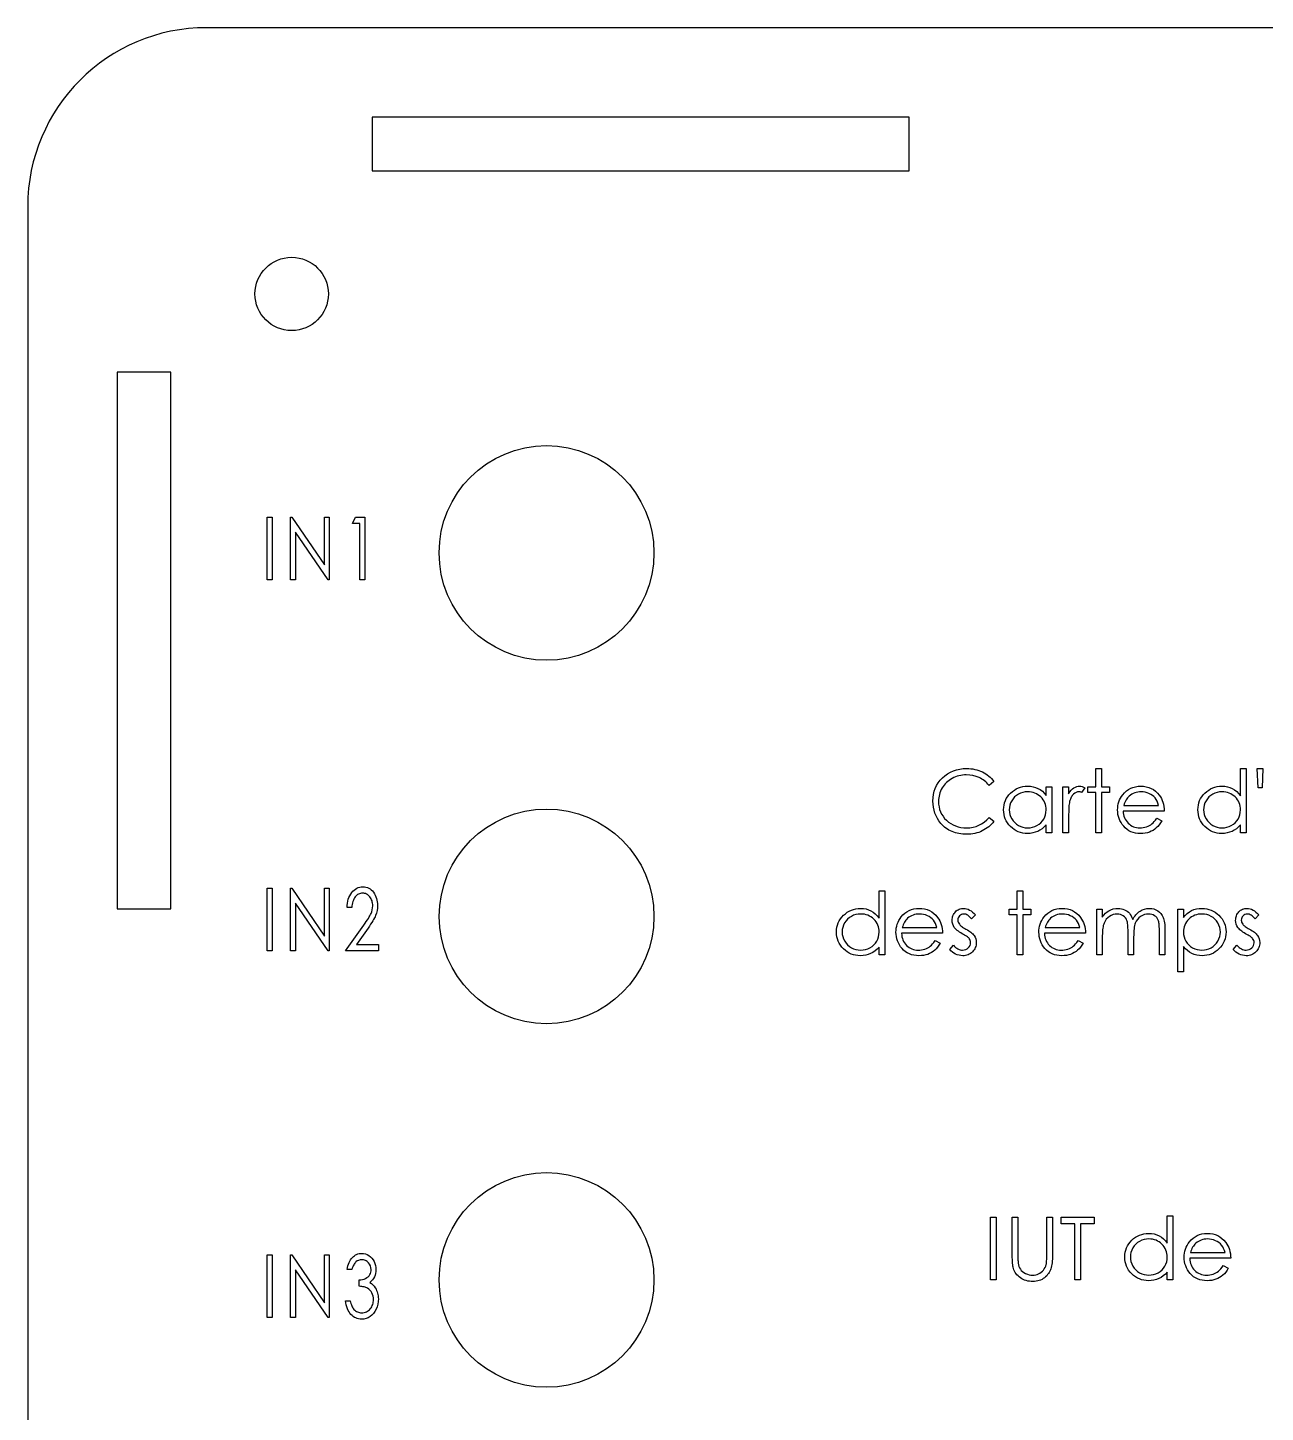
# Model space of a CAD drawing. Header units: millimetres. Extents: x 3 to 287, y -248 to -5.
# Drawn here: x 147 to 216.2, y -82.4 to -5 of the extents above; entities that cross this region are included whole.
import ezdxf

# ---------------------------------------------------------------- set-up
doc = ezdxf.new("R2010")
doc.units = ezdxf.units.MM
doc.layers.get('0').update_dxf_attribs({"lineweight": 25})

msp = doc.modelspace()

# ---------------------------------------------------------------- linework, layer by layer
at = {"color": 7, "linetype": 'Continuous', "lineweight": 25}
for p, q in [((277.004, -4.958), (157.004, -4.958)), ((196.255, -9.958), (166.255, -9.958)), ((166.255, -9.958), (166.255, -12.958)), ((196.255, -12.958), (196.255, -9.958)), ((166.255, -12.958), (196.255, -12.958)), ((147.004, -14.958), (147.004, -134.958)), ((155.004, -24.208), (152.004, -24.208)), ((152.004, -24.208), (152.004, -54.208)), ((155.004, -54.208), (155.004, -24.208)), ((152.004, -54.208), (155.004, -54.208))]:
    msp.add_line(p, q, dxfattribs=at)
at = {"color": 7, "linetype": 'Continuous', "flags": 128}
for points in [[(160.388, -32.314), (160.657, -32.314), (160.657, -32.314), (160.657, -35.814), (160.657, -35.814), (160.388, -35.814), (160.388, -35.814), (160.388, -32.314)], [(161.698, -35.814), (161.698, -32.314), (161.698, -32.314), (161.755, -32.314), (161.755, -32.314), (163.583, -34.983), (163.583, -34.983), (163.583, -32.314), (163.583, -32.314), (163.852, -32.314), (163.852, -32.314), (163.852, -35.814), (163.852, -35.814), (163.791, -35.814), (163.791, -35.814), (161.968, -33.152), (161.968, -33.152), (161.968, -35.814), (161.968, -35.814), (161.698, -35.814)], [(165.316, -32.314), (165.836, -32.314), (165.836, -32.314), (165.836, -35.814), (165.836, -35.814), (165.566, -35.814), (165.566, -35.814), (165.566, -32.673), (165.566, -32.673), (165.163, -32.673), (165.163, -32.673), (165.316, -32.314)], [(200.998, -47.1), (200.723, -47.311), (200.723, -47.311), (200.663, -47.241), (200.601, -47.176), (200.536, -47.115), (200.468, -47.058), (200.396, -47.006), (200.322, -46.959), (200.245, -46.915), (200.165, -46.876), (199.999, -46.811), (199.824, -46.765), (199.642, -46.736), (199.451, -46.727), (199.451, -46.727), (199.346, -46.73), (199.242, -46.74), (199.14, -46.755), (199.042, -46.777), (198.943, -46.805), (198.848, -46.839), (198.755, -46.88), (198.663, -46.926), (198.575, -46.978), (198.492, -47.034), (198.414, -47.094), (198.341, -47.159), (198.273, -47.227), (198.211, -47.3), (198.153, -47.378), (198.101, -47.459), (198.054, -47.544), (198.014, -47.632), (197.979, -47.722), (197.951, -47.815), (197.93, -47.91), (197.914, -48.008), (197.904, -48.109), (197.902, -48.212), (197.902, -48.212), (197.909, -48.367), (197.93, -48.515), (197.964, -48.656), (198.013, -48.791), (198.075, -48.92), (198.153, -49.042), (198.243, -49.157), (198.347, -49.266), (198.462, -49.365), (198.585, -49.451), (198.715, -49.523), (198.852, -49.583), (198.996, -49.629), (199.147, -49.662), (199.307, -49.683), (199.473, -49.689), (199.473, -49.689), (199.656, -49.68), (199.831, -49.652), (199.999, -49.607), (200.159, -49.543), (200.311, -49.461), (200.456, -49.361), (200.593, -49.242), (200.723, -49.106), (200.723, -49.106), (200.998, -49.314), (200.998, -49.314), (200.93, -49.399), (200.859, -49.479), (200.784, -49.554), (200.705, -49.624), (200.621, -49.69), (200.534, -49.751), (200.442, -49.806), (200.346, -49.856), (200.247, -49.901), (200.146, -49.94), (200.041, -49.973), (199.933, -50), (199.823, -50.021), (199.71, -50.036), (199.594, -50.045), (199.475, -50.048), (199.475, -50.048), (199.362, -50.046), (199.252, -50.038), (199.145, -50.026), (199.042, -50.009), (198.941, -49.988), (198.843, -49.962), (198.748, -49.931), (198.657, -49.895), (198.568, -49.854), (198.482, -49.809), (198.399, -49.758), (198.319, -49.704), (198.243, -49.644), (198.169, -49.58), (198.099, -49.51), (198.031, -49.436), (198.031, -49.436), (197.927, -49.303), (197.837, -49.164), (197.761, -49.018), (197.698, -48.865), (197.65, -48.706), (197.615, -48.54), (197.594, -48.367), (197.587, -48.188), (197.587, -48.188), (197.596, -47.999), (197.621, -47.818), (197.663, -47.645), (197.722, -47.48), (197.797, -47.322), (197.89, -47.171), (197.998, -47.029), (198.124, -46.894), (198.263, -46.77), (198.41, -46.664), (198.565, -46.574), (198.73, -46.499), (198.902, -46.442), (199.083, -46.401), (199.273, -46.377), (199.471, -46.368), (199.471, -46.368), (199.591, -46.371), (199.709, -46.38), (199.823, -46.396), (199.935, -46.417), (200.043, -46.443), (200.149, -46.477), (200.252, -46.516), (200.352, -46.561), (200.448, -46.612), (200.54, -46.667), (200.627, -46.727), (200.71, -46.792), (200.789, -46.862), (200.863, -46.936), (200.932, -47.016), (200.998, -47.1)], [(206.696, -46.368), (207.01, -46.368), (207.01, -46.368), (207.01, -47.4), (207.01, -47.4), (207.459, -47.4), (207.459, -47.4), (207.459, -47.715), (207.459, -47.715), (207.01, -47.715), (207.01, -47.715), (207.01, -49.958), (207.01, -49.958), (206.696, -49.958), (206.696, -49.958), (206.696, -47.715), (206.696, -47.715), (206.248, -47.715), (206.248, -47.715), (206.248, -47.4), (206.248, -47.4), (206.696, -47.4), (206.696, -47.4), (206.696, -46.368)], [(215.087, -46.368), (215.087, -49.958), (215.087, -49.958), (214.773, -49.958), (214.773, -49.958), (214.773, -49.516), (214.773, -49.516), (214.665, -49.634), (214.55, -49.734), (214.428, -49.819), (214.301, -49.886), (214.167, -49.937), (214.027, -49.974), (213.881, -49.996), (213.729, -50.003), (213.729, -50.003), (213.593, -49.997), (213.463, -49.978), (213.337, -49.948), (213.217, -49.906), (213.102, -49.852), (212.991, -49.785), (212.886, -49.706), (212.786, -49.615), (212.694, -49.516), (212.615, -49.411), (212.548, -49.301), (212.493, -49.185), (212.45, -49.065), (212.42, -48.939), (212.401, -48.808), (212.395, -48.672), (212.395, -48.672), (212.401, -48.539), (212.42, -48.41), (212.45, -48.287), (212.494, -48.167), (212.549, -48.054), (212.617, -47.945), (212.697, -47.841), (212.789, -47.742), (212.89, -47.651), (212.997, -47.573), (213.107, -47.506), (213.224, -47.452), (213.345, -47.41), (213.471, -47.379), (213.602, -47.362), (213.738, -47.356), (213.738, -47.356), (213.895, -47.364), (214.043, -47.389), (214.184, -47.432), (214.318, -47.491), (214.443, -47.567), (214.562, -47.659), (214.671, -47.769), (214.773, -47.895), (214.773, -47.895), (214.773, -46.368), (214.773, -46.368), (215.087, -46.368)], [(215.981, -47.445), (215.763, -47.445), (215.763, -47.445), (215.716, -46.368), (215.716, -46.368), (216.03, -46.368), (216.03, -46.368), (215.981, -47.445)], [(204.228, -47.4), (204.228, -49.958), (204.228, -49.958), (203.914, -49.958), (203.914, -49.958), (203.914, -49.516), (203.914, -49.516), (203.806, -49.634), (203.691, -49.734), (203.569, -49.819), (203.442, -49.886), (203.308, -49.937), (203.168, -49.974), (203.022, -49.996), (202.87, -50.003), (202.87, -50.003), (202.734, -49.997), (202.604, -49.978), (202.478, -49.948), (202.358, -49.906), (202.243, -49.852), (202.132, -49.785), (202.027, -49.706), (201.927, -49.615), (201.835, -49.516), (201.756, -49.411), (201.689, -49.301), (201.634, -49.185), (201.591, -49.065), (201.561, -48.939), (201.542, -48.808), (201.536, -48.672), (201.536, -48.672), (201.542, -48.539), (201.561, -48.41), (201.592, -48.287), (201.635, -48.167), (201.69, -48.054), (201.758, -47.945), (201.838, -47.841), (201.93, -47.742), (202.031, -47.651), (202.138, -47.573), (202.248, -47.506), (202.365, -47.452), (202.486, -47.41), (202.612, -47.379), (202.743, -47.362), (202.879, -47.356), (202.879, -47.356), (203.036, -47.363), (203.184, -47.386), (203.325, -47.426), (203.459, -47.48), (203.584, -47.55), (203.703, -47.64), (203.812, -47.747), (203.914, -47.874), (203.914, -47.874), (203.914, -47.4), (203.914, -47.4), (204.228, -47.4)], [(202.884, -47.67), (202.746, -47.678), (202.614, -47.703), (202.488, -47.744), (202.367, -47.801), (202.255, -47.874), (202.155, -47.96), (202.066, -48.059), (201.99, -48.172), (201.929, -48.292), (201.885, -48.417), (201.859, -48.545), (201.85, -48.676), (201.85, -48.676), (201.859, -48.806), (201.885, -48.934), (201.929, -49.059), (201.991, -49.181), (202.068, -49.294), (202.157, -49.394), (202.258, -49.481), (202.37, -49.555), (202.492, -49.614), (202.617, -49.655), (202.747, -49.68), (202.881, -49.689), (202.881, -49.689), (203.017, -49.68), (203.149, -49.656), (203.278, -49.615), (203.403, -49.556), (203.518, -49.484), (203.621, -49.4), (203.708, -49.304), (203.781, -49.197), (203.839, -49.08), (203.881, -48.955), (203.906, -48.824), (203.914, -48.685), (203.914, -48.685), (203.909, -48.579), (203.895, -48.477), (203.872, -48.38), (203.84, -48.287), (203.798, -48.199), (203.747, -48.115), (203.686, -48.036), (203.616, -47.961), (203.54, -47.893), (203.459, -47.833), (203.374, -47.783), (203.285, -47.743), (203.191, -47.71), (203.093, -47.688), (202.99, -47.674), (202.884, -47.67)], [(204.857, -47.4), (205.171, -47.4), (205.171, -47.4), (205.171, -47.777), (205.171, -47.777), (205.242, -47.673), (205.316, -47.585), (205.391, -47.513), (205.468, -47.455), (205.547, -47.412), (205.629, -47.38), (205.711, -47.362), (205.795, -47.356), (205.795, -47.356), (205.86, -47.361), (205.927, -47.377), (205.997, -47.405), (206.068, -47.443), (206.068, -47.443), (205.896, -47.715), (205.896, -47.715), (205.85, -47.696), (205.808, -47.681), (205.77, -47.672), (205.735, -47.67), (205.735, -47.67), (205.66, -47.678), (205.586, -47.703), (205.514, -47.745), (205.442, -47.804), (205.408, -47.84), (205.375, -47.881), (205.346, -47.926), (205.318, -47.975), (205.292, -48.03), (205.268, -48.089), (205.246, -48.153), (205.227, -48.221), (205.227, -48.221), (205.214, -48.282), (205.202, -48.357), (205.192, -48.446), (205.185, -48.549), (205.178, -48.665), (205.174, -48.796), (205.171, -48.94), (205.171, -49.099), (205.171, -49.099), (205.171, -49.958), (205.171, -49.958), (204.857, -49.958), (204.857, -49.958), (204.857, -47.4)], [(210.097, -49.15), (210.376, -49.297), (210.376, -49.297), (210.307, -49.414), (210.234, -49.519), (210.155, -49.613), (210.071, -49.695), (209.982, -49.765), (209.888, -49.827), (209.788, -49.88), (209.682, -49.924), (209.571, -49.959), (209.453, -49.983), (209.327, -49.998), (209.194, -50.003), (209.194, -50.003), (209.047, -49.997), (208.908, -49.978), (208.778, -49.946), (208.655, -49.902), (208.542, -49.845), (208.436, -49.776), (208.338, -49.694), (208.249, -49.599), (208.169, -49.497), (208.099, -49.391), (208.041, -49.282), (207.993, -49.169), (207.956, -49.053), (207.929, -48.934), (207.914, -48.812), (207.908, -48.686), (207.908, -48.686), (207.913, -48.569), (207.926, -48.454), (207.949, -48.342), (207.982, -48.233), (208.023, -48.128), (208.073, -48.027), (208.134, -47.928), (208.202, -47.832), (208.202, -47.832), (208.3, -47.721), (208.405, -47.623), (208.518, -47.542), (208.639, -47.475), (208.768, -47.423), (208.905, -47.385), (209.049, -47.363), (209.202, -47.356), (209.202, -47.356), (209.359, -47.363), (209.509, -47.387), (209.65, -47.426), (209.782, -47.481), (209.907, -47.552), (210.023, -47.639), (210.132, -47.741), (210.232, -47.859), (210.232, -47.859), (210.297, -47.951), (210.352, -48.048), (210.4, -48.151), (210.438, -48.259), (210.469, -48.372), (210.492, -48.491), (210.505, -48.616), (210.51, -48.747), (210.51, -48.747), (208.222, -48.747), (208.222, -48.747), (208.228, -48.848), (208.242, -48.944), (208.265, -49.036), (208.296, -49.123), (208.334, -49.205), (208.38, -49.283), (208.434, -49.356), (208.497, -49.425), (208.566, -49.486), (208.638, -49.54), (208.714, -49.586), (208.795, -49.623), (208.879, -49.652), (208.967, -49.672), (209.059, -49.685), (209.155, -49.689), (209.155, -49.689), (209.249, -49.685), (209.341, -49.674), (209.432, -49.655), (209.522, -49.629), (209.608, -49.597), (209.687, -49.559), (209.76, -49.517), (209.825, -49.47), (209.889, -49.413), (209.956, -49.34), (210.025, -49.254), (210.097, -49.15)], [(210.196, -48.432), (210.159, -48.308), (210.114, -48.198), (210.061, -48.1), (210.001, -48.016), (209.932, -47.942), (209.852, -47.875), (209.762, -47.816), (209.662, -47.765), (209.556, -47.723), (209.445, -47.694), (209.333, -47.675), (209.218, -47.67), (209.218, -47.67), (209.124, -47.673), (209.033, -47.684), (208.946, -47.703), (208.862, -47.729), (208.781, -47.764), (208.704, -47.804), (208.63, -47.853), (208.559, -47.909), (208.559, -47.909), (208.51, -47.956), (208.465, -48.008), (208.422, -48.064), (208.383, -48.127), (208.346, -48.196), (208.312, -48.269), (208.282, -48.348), (208.255, -48.432), (208.255, -48.432), (210.196, -48.432)], [(213.743, -47.67), (213.605, -47.678), (213.473, -47.703), (213.347, -47.744), (213.226, -47.801), (213.114, -47.874), (213.014, -47.96), (212.925, -48.059), (212.849, -48.172), (212.788, -48.292), (212.744, -48.417), (212.718, -48.545), (212.709, -48.676), (212.709, -48.676), (212.718, -48.806), (212.744, -48.934), (212.788, -49.059), (212.85, -49.181), (212.927, -49.294), (213.016, -49.394), (213.117, -49.481), (213.229, -49.555), (213.351, -49.614), (213.476, -49.655), (213.606, -49.68), (213.74, -49.689), (213.74, -49.689), (213.876, -49.68), (214.008, -49.656), (214.137, -49.615), (214.261, -49.556), (214.377, -49.484), (214.48, -49.4), (214.566, -49.304), (214.64, -49.197), (214.698, -49.08), (214.74, -48.955), (214.765, -48.824), (214.773, -48.685), (214.773, -48.685), (214.768, -48.579), (214.754, -48.477), (214.731, -48.38), (214.699, -48.287), (214.657, -48.199), (214.606, -48.115), (214.545, -48.036), (214.475, -47.961), (214.399, -47.893), (214.318, -47.833), (214.233, -47.783), (214.144, -47.743), (214.05, -47.71), (213.952, -47.688), (213.849, -47.674), (213.743, -47.67)], [(160.388, -53.067), (160.657, -53.067), (160.657, -53.067), (160.657, -56.567), (160.657, -56.567), (160.388, -56.567), (160.388, -56.567), (160.388, -53.067)], [(161.698, -56.567), (161.698, -53.067), (161.698, -53.067), (161.755, -53.067), (161.755, -53.067), (163.583, -55.737), (163.583, -55.737), (163.583, -53.067), (163.583, -53.067), (163.852, -53.067), (163.852, -53.067), (163.852, -56.567), (163.852, -56.567), (163.791, -56.567), (163.791, -56.567), (161.968, -53.905), (161.968, -53.905), (161.968, -56.567), (161.968, -56.567), (161.698, -56.567)], [(165.118, -54.144), (164.848, -54.144), (164.848, -54.144), (164.855, -54.019), (164.869, -53.9), (164.89, -53.787), (164.919, -53.679), (164.956, -53.578), (165, -53.481), (165.052, -53.391), (165.111, -53.306), (165.176, -53.229), (165.245, -53.162), (165.317, -53.106), (165.392, -53.06), (165.472, -53.024), (165.556, -52.998), (165.643, -52.983), (165.733, -52.978), (165.733, -52.978), (165.823, -52.983), (165.908, -52.997), (165.988, -53.022), (166.065, -53.055), (166.137, -53.1), (166.204, -53.153), (166.267, -53.217), (166.326, -53.29), (166.38, -53.37), (166.426, -53.452), (166.464, -53.539), (166.497, -53.63), (166.521, -53.724), (166.54, -53.82), (166.55, -53.921), (166.554, -54.026), (166.554, -54.026), (166.547, -54.172), (166.527, -54.315), (166.493, -54.452), (166.446, -54.585), (166.415, -54.653), (166.379, -54.726), (166.336, -54.806), (166.287, -54.892), (166.231, -54.983), (166.169, -55.08), (166.101, -55.183), (166.026, -55.291), (166.026, -55.291), (165.377, -56.208), (165.377, -56.208), (166.598, -56.208), (166.598, -56.208), (166.598, -56.567), (166.598, -56.567), (164.759, -56.567), (164.759, -56.567), (165.784, -55.119), (165.784, -55.119), (165.859, -55.015), (165.927, -54.918), (165.988, -54.829), (166.042, -54.746), (166.089, -54.669), (166.13, -54.601), (166.164, -54.538), (166.19, -54.483), (166.232, -54.378), (166.261, -54.27), (166.279, -54.16), (166.284, -54.046), (166.284, -54.046), (166.282, -53.975), (166.274, -53.906), (166.261, -53.84), (166.244, -53.776), (166.221, -53.714), (166.192, -53.656), (166.16, -53.6), (166.121, -53.546), (166.079, -53.497), (166.035, -53.454), (165.988, -53.419), (165.939, -53.389), (165.888, -53.366), (165.834, -53.35), (165.779, -53.34), (165.721, -53.337), (165.721, -53.337), (165.66, -53.34), (165.601, -53.35), (165.545, -53.367), (165.492, -53.39), (165.442, -53.419), (165.394, -53.456), (165.348, -53.499), (165.306, -53.549), (165.266, -53.604), (165.232, -53.665), (165.202, -53.732), (165.177, -53.804), (165.155, -53.881), (165.138, -53.963), (165.125, -54.051), (165.118, -54.144)], [(194.895, -53.202), (194.895, -56.791), (194.895, -56.791), (194.581, -56.791), (194.581, -56.791), (194.581, -56.349), (194.581, -56.349), (194.472, -56.467), (194.358, -56.568), (194.236, -56.652), (194.108, -56.719), (193.975, -56.77), (193.835, -56.807), (193.688, -56.829), (193.536, -56.836), (193.536, -56.836), (193.401, -56.83), (193.271, -56.812), (193.145, -56.782), (193.025, -56.74), (192.91, -56.685), (192.799, -56.618), (192.694, -56.54), (192.593, -56.449), (192.501, -56.349), (192.422, -56.245), (192.356, -56.135), (192.3, -56.019), (192.257, -55.898), (192.227, -55.773), (192.209, -55.642), (192.203, -55.506), (192.203, -55.506), (192.209, -55.372), (192.227, -55.243), (192.258, -55.12), (192.302, -55.001), (192.357, -54.887), (192.424, -54.779), (192.504, -54.674), (192.597, -54.575), (192.698, -54.485), (192.804, -54.406), (192.915, -54.34), (193.032, -54.286), (193.153, -54.243), (193.279, -54.213), (193.41, -54.195), (193.546, -54.189), (193.546, -54.189), (193.703, -54.197), (193.851, -54.223), (193.992, -54.265), (194.125, -54.324), (194.251, -54.4), (194.369, -54.492), (194.479, -54.603), (194.581, -54.729), (194.581, -54.729), (194.581, -53.202), (194.581, -53.202), (194.895, -53.202)], [(202.299, -53.202), (202.613, -53.202), (202.613, -53.202), (202.613, -54.234), (202.613, -54.234), (203.062, -54.234), (203.062, -54.234), (203.062, -54.548), (203.062, -54.548), (202.613, -54.548), (202.613, -54.548), (202.613, -56.791), (202.613, -56.791), (202.299, -56.791), (202.299, -56.791), (202.299, -54.548), (202.299, -54.548), (201.85, -54.548), (201.85, -54.548), (201.85, -54.234), (201.85, -54.234), (202.299, -54.234), (202.299, -54.234), (202.299, -53.202)], [(193.55, -54.503), (193.413, -54.511), (193.281, -54.536), (193.155, -54.577), (193.034, -54.635), (192.921, -54.707), (192.821, -54.793), (192.733, -54.892), (192.656, -55.005), (192.595, -55.126), (192.552, -55.25), (192.525, -55.378), (192.517, -55.509), (192.517, -55.509), (192.526, -55.64), (192.552, -55.767), (192.596, -55.892), (192.658, -56.014), (192.735, -56.128), (192.823, -56.228), (192.924, -56.315), (193.037, -56.388), (193.158, -56.447), (193.284, -56.489), (193.414, -56.514), (193.548, -56.522), (193.548, -56.522), (193.684, -56.514), (193.816, -56.489), (193.944, -56.448), (194.069, -56.39), (194.185, -56.318), (194.287, -56.233), (194.374, -56.137), (194.448, -56.03), (194.506, -55.913), (194.548, -55.788), (194.573, -55.657), (194.581, -55.518), (194.581, -55.518), (194.576, -55.412), (194.562, -55.311), (194.539, -55.213), (194.507, -55.121), (194.465, -55.032), (194.413, -54.948), (194.353, -54.869), (194.283, -54.794), (194.207, -54.726), (194.126, -54.666), (194.04, -54.617), (193.951, -54.576), (193.857, -54.544), (193.759, -54.521), (193.657, -54.507), (193.55, -54.503)], [(197.712, -55.984), (197.991, -56.13), (197.991, -56.13), (197.923, -56.247), (197.849, -56.353), (197.77, -56.447), (197.686, -56.528), (197.597, -56.599), (197.503, -56.66), (197.403, -56.714), (197.298, -56.758), (197.186, -56.792), (197.068, -56.817), (196.942, -56.831), (196.81, -56.836), (196.81, -56.836), (196.663, -56.83), (196.524, -56.811), (196.393, -56.78), (196.271, -56.735), (196.157, -56.679), (196.051, -56.609), (195.953, -56.527), (195.864, -56.432), (195.784, -56.33), (195.715, -56.224), (195.657, -56.115), (195.609, -56.002), (195.571, -55.886), (195.544, -55.768), (195.529, -55.645), (195.523, -55.52), (195.523, -55.52), (195.528, -55.402), (195.542, -55.287), (195.565, -55.175), (195.597, -55.067), (195.638, -54.962), (195.689, -54.86), (195.749, -54.761), (195.818, -54.666), (195.818, -54.666), (195.915, -54.554), (196.02, -54.457), (196.133, -54.375), (196.255, -54.308), (196.384, -54.256), (196.52, -54.218), (196.665, -54.197), (196.818, -54.189), (196.818, -54.189), (196.975, -54.197), (197.124, -54.22), (197.265, -54.26), (197.397, -54.314), (197.522, -54.385), (197.639, -54.472), (197.747, -54.575), (197.848, -54.692), (197.848, -54.692), (197.912, -54.784), (197.967, -54.881), (198.015, -54.984), (198.054, -55.092), (198.085, -55.206), (198.107, -55.325), (198.12, -55.45), (198.126, -55.58), (198.126, -55.58), (195.837, -55.58), (195.837, -55.58), (195.844, -55.681), (195.858, -55.778), (195.88, -55.869), (195.911, -55.956), (195.949, -56.038), (195.995, -56.116), (196.05, -56.189), (196.112, -56.258), (196.181, -56.32), (196.253, -56.374), (196.33, -56.419), (196.41, -56.456), (196.494, -56.485), (196.583, -56.505), (196.675, -56.518), (196.771, -56.522), (196.771, -56.522), (196.865, -56.519), (196.956, -56.508), (197.048, -56.489), (197.137, -56.463), (197.224, -56.43), (197.303, -56.393), (197.375, -56.35), (197.441, -56.303), (197.505, -56.247), (197.571, -56.174), (197.641, -56.087), (197.712, -55.984)], [(197.812, -55.266), (197.775, -55.142), (197.729, -55.031), (197.676, -54.933), (197.616, -54.849), (197.547, -54.775), (197.468, -54.708), (197.378, -54.65), (197.278, -54.598), (197.171, -54.556), (197.061, -54.527), (196.949, -54.509), (196.834, -54.503), (196.834, -54.503), (196.74, -54.507), (196.649, -54.518), (196.561, -54.537), (196.478, -54.563), (196.396, -54.597), (196.319, -54.638), (196.245, -54.687), (196.175, -54.743), (196.175, -54.743), (196.126, -54.789), (196.08, -54.841), (196.037, -54.898), (195.998, -54.96), (195.962, -55.029), (195.928, -55.102), (195.898, -55.181), (195.87, -55.266), (195.87, -55.266), (197.812, -55.266)], [(199.966, -54.553), (199.752, -54.772), (199.752, -54.772), (199.696, -54.709), (199.64, -54.654), (199.584, -54.608), (199.53, -54.57), (199.474, -54.541), (199.419, -54.52), (199.365, -54.507), (199.311, -54.503), (199.311, -54.503), (199.245, -54.509), (199.184, -54.529), (199.127, -54.561), (199.076, -54.607), (199.033, -54.661), (199.003, -54.718), (198.985, -54.781), (198.978, -54.847), (198.978, -54.847), (198.984, -54.908), (199, -54.966), (199.028, -55.023), (199.065, -55.079), (199.065, -55.079), (199.09, -55.108), (199.121, -55.138), (199.157, -55.169), (199.2, -55.201), (199.249, -55.235), (199.304, -55.269), (199.364, -55.306), (199.431, -55.343), (199.431, -55.343), (199.512, -55.389), (199.586, -55.435), (199.654, -55.48), (199.715, -55.525), (199.769, -55.57), (199.817, -55.614), (199.858, -55.658), (199.891, -55.702), (199.891, -55.702), (199.943, -55.792), (199.981, -55.888), (200.003, -55.99), (200.01, -56.097), (200.01, -56.097), (200.007, -56.173), (199.997, -56.246), (199.98, -56.316), (199.957, -56.383), (199.926, -56.447), (199.89, -56.508), (199.846, -56.566), (199.796, -56.622), (199.741, -56.672), (199.682, -56.716), (199.621, -56.752), (199.555, -56.782), (199.487, -56.806), (199.415, -56.823), (199.34, -56.833), (199.261, -56.836), (199.261, -56.836), (199.155, -56.831), (199.052, -56.813), (198.951, -56.784), (198.852, -56.744), (198.759, -56.694), (198.674, -56.634), (198.598, -56.566), (198.53, -56.49), (198.53, -56.49), (198.738, -56.253), (198.738, -56.253), (198.798, -56.316), (198.859, -56.371), (198.922, -56.417), (198.984, -56.455), (199.048, -56.484), (199.113, -56.505), (199.178, -56.518), (199.245, -56.522), (199.245, -56.522), (199.335, -56.515), (199.419, -56.491), (199.495, -56.454), (199.565, -56.4), (199.622, -56.336), (199.663, -56.266), (199.688, -56.191), (199.696, -56.111), (199.696, -56.111), (199.691, -56.044), (199.675, -55.981), (199.648, -55.922), (199.61, -55.867), (199.61, -55.867), (199.586, -55.84), (199.554, -55.811), (199.516, -55.78), (199.471, -55.748), (199.419, -55.715), (199.36, -55.679), (199.295, -55.642), (199.222, -55.603), (199.222, -55.603), (199.145, -55.559), (199.073, -55.515), (199.009, -55.471), (198.95, -55.427), (198.898, -55.384), (198.853, -55.34), (198.814, -55.297), (198.781, -55.254), (198.781, -55.254), (198.73, -55.165), (198.694, -55.069), (198.671, -54.968), (198.664, -54.86), (198.664, -54.86), (198.667, -54.789), (198.676, -54.722), (198.69, -54.657), (198.71, -54.596), (198.736, -54.537), (198.767, -54.482), (198.805, -54.429), (198.847, -54.38), (198.895, -54.335), (198.945, -54.297), (198.999, -54.264), (199.055, -54.237), (199.114, -54.216), (199.177, -54.201), (199.242, -54.192), (199.311, -54.189), (199.311, -54.189), (199.392, -54.195), (199.473, -54.211), (199.555, -54.24), (199.637, -54.28), (199.719, -54.331), (199.801, -54.394), (199.884, -54.467), (199.966, -54.553)], [(205.699, -55.984), (205.978, -56.13), (205.978, -56.13), (205.91, -56.247), (205.836, -56.353), (205.758, -56.447), (205.673, -56.528), (205.584, -56.599), (205.49, -56.66), (205.39, -56.714), (205.285, -56.758), (205.174, -56.792), (205.055, -56.817), (204.93, -56.831), (204.797, -56.836), (204.797, -56.836), (204.65, -56.83), (204.511, -56.811), (204.381, -56.78), (204.258, -56.735), (204.144, -56.679), (204.038, -56.609), (203.94, -56.527), (203.851, -56.432), (203.771, -56.33), (203.702, -56.224), (203.644, -56.115), (203.596, -56.002), (203.558, -55.886), (203.532, -55.768), (203.516, -55.645), (203.51, -55.52), (203.51, -55.52), (203.515, -55.402), (203.529, -55.287), (203.552, -55.175), (203.584, -55.067), (203.625, -54.962), (203.676, -54.86), (203.736, -54.761), (203.805, -54.666), (203.805, -54.666), (203.902, -54.554), (204.008, -54.457), (204.12, -54.375), (204.242, -54.308), (204.371, -54.256), (204.507, -54.218), (204.652, -54.197), (204.805, -54.189), (204.805, -54.189), (204.962, -54.197), (205.111, -54.22), (205.252, -54.26), (205.385, -54.314), (205.509, -54.385), (205.626, -54.472), (205.734, -54.575), (205.835, -54.692), (205.835, -54.692), (205.899, -54.784), (205.955, -54.881), (206.002, -54.984), (206.041, -55.092), (206.072, -55.206), (206.094, -55.325), (206.107, -55.45), (206.113, -55.58), (206.113, -55.58), (203.825, -55.58), (203.825, -55.58), (203.831, -55.681), (203.845, -55.778), (203.867, -55.869), (203.898, -55.956), (203.936, -56.038), (203.982, -56.116), (204.037, -56.189), (204.099, -56.258), (204.168, -56.32), (204.24, -56.374), (204.317, -56.419), (204.397, -56.456), (204.482, -56.485), (204.57, -56.505), (204.662, -56.518), (204.758, -56.522), (204.758, -56.522), (204.852, -56.519), (204.944, -56.508), (205.035, -56.489), (205.124, -56.463), (205.211, -56.43), (205.29, -56.393), (205.362, -56.35), (205.428, -56.303), (205.492, -56.247), (205.558, -56.174), (205.628, -56.087), (205.699, -55.984)], [(205.799, -55.266), (205.762, -55.142), (205.716, -55.031), (205.664, -54.933), (205.603, -54.849), (205.535, -54.775), (205.455, -54.708), (205.365, -54.65), (205.265, -54.598), (205.158, -54.556), (205.048, -54.527), (204.936, -54.509), (204.821, -54.503), (204.821, -54.503), (204.727, -54.507), (204.636, -54.518), (204.548, -54.537), (204.465, -54.563), (204.383, -54.597), (204.306, -54.638), (204.233, -54.687), (204.162, -54.743), (204.162, -54.743), (204.113, -54.789), (204.067, -54.841), (204.024, -54.898), (203.985, -54.96), (203.949, -55.029), (203.915, -55.102), (203.885, -55.181), (203.858, -55.266), (203.858, -55.266), (205.799, -55.266)], [(206.741, -54.234), (207.055, -54.234), (207.055, -54.234), (207.055, -54.678), (207.055, -54.678), (207.142, -54.563), (207.231, -54.465), (207.32, -54.384), (207.41, -54.319), (207.41, -54.319), (207.537, -54.262), (207.667, -54.221), (207.801, -54.197), (207.937, -54.189), (207.937, -54.189), (208.03, -54.194), (208.12, -54.207), (208.207, -54.23), (208.292, -54.263), (208.373, -54.302), (208.445, -54.348), (208.51, -54.4), (208.567, -54.458), (208.618, -54.525), (208.667, -54.606), (208.711, -54.699), (208.751, -54.807), (208.751, -54.807), (208.793, -54.733), (208.838, -54.664), (208.886, -54.6), (208.936, -54.54), (208.988, -54.485), (209.043, -54.434), (209.101, -54.388), (209.161, -54.347), (209.286, -54.278), (209.416, -54.228), (209.55, -54.199), (209.689, -54.189), (209.689, -54.189), (209.818, -54.197), (209.938, -54.222), (210.051, -54.264), (210.156, -54.322), (210.251, -54.395), (210.333, -54.481), (210.402, -54.58), (210.457, -54.693), (210.48, -54.756), (210.5, -54.827), (210.517, -54.905), (210.531, -54.99), (210.541, -55.083), (210.549, -55.183), (210.554, -55.291), (210.555, -55.406), (210.555, -55.406), (210.555, -56.791), (210.555, -56.791), (210.241, -56.791), (210.241, -56.791), (210.241, -55.405), (210.241, -55.405), (210.241, -55.306), (210.238, -55.216), (210.233, -55.134), (210.227, -55.06), (210.218, -54.994), (210.208, -54.936), (210.196, -54.885), (210.182, -54.843), (210.147, -54.77), (210.101, -54.704), (210.045, -54.647), (209.978, -54.596), (209.903, -54.556), (209.821, -54.526), (209.732, -54.509), (209.635, -54.503), (209.635, -54.503), (209.516, -54.511), (209.403, -54.538), (209.295, -54.582), (209.192, -54.643), (209.098, -54.719), (209.018, -54.807), (208.951, -54.906), (208.898, -55.017), (208.876, -55.08), (208.857, -55.153), (208.842, -55.236), (208.829, -55.328), (208.819, -55.431), (208.811, -55.543), (208.807, -55.665), (208.805, -55.797), (208.805, -55.797), (208.805, -56.791), (208.805, -56.791), (208.491, -56.791), (208.491, -56.791), (208.491, -55.491), (208.491, -55.491), (208.491, -55.381), (208.488, -55.279), (208.483, -55.187), (208.477, -55.105), (208.468, -55.031), (208.458, -54.967), (208.446, -54.912), (208.432, -54.866), (208.398, -54.788), (208.352, -54.718), (208.296, -54.656), (208.228, -54.603), (208.153, -54.559), (208.069, -54.528), (207.979, -54.509), (207.883, -54.503), (207.883, -54.503), (207.769, -54.511), (207.659, -54.537), (207.552, -54.58), (207.45, -54.64), (207.356, -54.714), (207.275, -54.8), (207.207, -54.898), (207.152, -55.008), (207.13, -55.07), (207.11, -55.138), (207.093, -55.215), (207.08, -55.3), (207.069, -55.392), (207.062, -55.492), (207.057, -55.6), (207.055, -55.715), (207.055, -55.715), (207.055, -56.791), (207.055, -56.791), (206.741, -56.791), (206.741, -56.791), (206.741, -54.234)], [(211.273, -54.234), (211.587, -54.234), (211.587, -54.234), (211.587, -54.707), (211.587, -54.707), (211.69, -54.581), (211.801, -54.474), (211.918, -54.384), (212.044, -54.313), (212.177, -54.259), (212.317, -54.22), (212.465, -54.197), (212.621, -54.189), (212.621, -54.189), (212.757, -54.195), (212.889, -54.213), (213.015, -54.243), (213.136, -54.286), (213.253, -54.34), (213.363, -54.406), (213.47, -54.485), (213.571, -54.575), (213.663, -54.674), (213.743, -54.779), (213.811, -54.887), (213.867, -55.001), (213.91, -55.12), (213.941, -55.243), (213.959, -55.372), (213.966, -55.506), (213.966, -55.506), (213.959, -55.642), (213.941, -55.773), (213.911, -55.898), (213.868, -56.019), (213.813, -56.135), (213.745, -56.245), (213.666, -56.349), (213.574, -56.449), (213.474, -56.54), (213.369, -56.618), (213.258, -56.685), (213.143, -56.74), (213.023, -56.782), (212.897, -56.812), (212.766, -56.83), (212.631, -56.836), (212.631, -56.836), (212.479, -56.829), (212.332, -56.804), (212.192, -56.765), (212.059, -56.709), (211.932, -56.637), (211.81, -56.55), (211.696, -56.447), (211.587, -56.328), (211.587, -56.328), (211.587, -57.734), (211.587, -57.734), (211.273, -57.734), (211.273, -57.734), (211.273, -54.234)], [(212.618, -54.503), (212.511, -54.507), (212.409, -54.521), (212.311, -54.544), (212.217, -54.576), (212.127, -54.617), (212.042, -54.666), (211.961, -54.726), (211.885, -54.794), (211.815, -54.869), (211.755, -54.948), (211.704, -55.032), (211.662, -55.121), (211.629, -55.213), (211.606, -55.311), (211.592, -55.412), (211.587, -55.518), (211.587, -55.518), (211.596, -55.657), (211.62, -55.788), (211.662, -55.913), (211.72, -56.03), (211.794, -56.137), (211.882, -56.233), (211.984, -56.318), (212.101, -56.39), (212.226, -56.448), (212.355, -56.489), (212.487, -56.514), (212.623, -56.522), (212.623, -56.522), (212.756, -56.514), (212.885, -56.489), (213.011, -56.447), (213.131, -56.388), (213.244, -56.315), (213.345, -56.228), (213.433, -56.128), (213.51, -56.014), (213.572, -55.892), (213.616, -55.767), (213.642, -55.64), (213.652, -55.509), (213.652, -55.509), (213.643, -55.378), (213.616, -55.25), (213.573, -55.126), (213.511, -55.005), (213.436, -54.892), (213.347, -54.793), (213.247, -54.707), (213.135, -54.635), (213.014, -54.577), (212.887, -54.536), (212.755, -54.511), (212.618, -54.503)], [(215.805, -54.553), (215.592, -54.772), (215.592, -54.772), (215.536, -54.709), (215.48, -54.654), (215.424, -54.608), (215.369, -54.57), (215.314, -54.541), (215.259, -54.52), (215.205, -54.507), (215.151, -54.503), (215.151, -54.503), (215.085, -54.509), (215.024, -54.529), (214.967, -54.561), (214.916, -54.607), (214.873, -54.661), (214.843, -54.718), (214.824, -54.781), (214.818, -54.847), (214.818, -54.847), (214.824, -54.908), (214.84, -54.966), (214.867, -55.023), (214.905, -55.079), (214.905, -55.079), (214.93, -55.108), (214.961, -55.138), (214.997, -55.169), (215.04, -55.201), (215.089, -55.235), (215.144, -55.269), (215.204, -55.306), (215.27, -55.343), (215.27, -55.343), (215.352, -55.389), (215.426, -55.435), (215.494, -55.48), (215.555, -55.525), (215.609, -55.57), (215.657, -55.614), (215.697, -55.658), (215.731, -55.702), (215.731, -55.702), (215.783, -55.792), (215.821, -55.888), (215.843, -55.99), (215.85, -56.097), (215.85, -56.097), (215.847, -56.173), (215.837, -56.246), (215.82, -56.316), (215.797, -56.383), (215.766, -56.447), (215.73, -56.508), (215.686, -56.566), (215.636, -56.622), (215.58, -56.672), (215.522, -56.716), (215.46, -56.752), (215.395, -56.782), (215.327, -56.806), (215.254, -56.823), (215.179, -56.833), (215.101, -56.836), (215.101, -56.836), (214.995, -56.831), (214.892, -56.813), (214.791, -56.784), (214.692, -56.744), (214.599, -56.694), (214.514, -56.634), (214.437, -56.566), (214.369, -56.49), (214.369, -56.49), (214.578, -56.253), (214.578, -56.253), (214.638, -56.316), (214.699, -56.371), (214.761, -56.417), (214.824, -56.455), (214.888, -56.484), (214.953, -56.505), (215.018, -56.518), (215.085, -56.522), (215.085, -56.522), (215.175, -56.515), (215.258, -56.491), (215.335, -56.454), (215.404, -56.4), (215.462, -56.336), (215.503, -56.266), (215.528, -56.191), (215.536, -56.111), (215.536, -56.111), (215.531, -56.044), (215.514, -55.981), (215.488, -55.922), (215.45, -55.867), (215.45, -55.867), (215.425, -55.84), (215.394, -55.811), (215.355, -55.78), (215.31, -55.748), (215.258, -55.715), (215.2, -55.679), (215.134, -55.642), (215.062, -55.603), (215.062, -55.603), (214.984, -55.559), (214.913, -55.515), (214.848, -55.471), (214.789, -55.427), (214.738, -55.384), (214.693, -55.34), (214.653, -55.297), (214.621, -55.254), (214.621, -55.254), (214.57, -55.165), (214.534, -55.069), (214.511, -54.968), (214.504, -54.86), (214.504, -54.86), (214.507, -54.789), (214.515, -54.722), (214.53, -54.657), (214.55, -54.596), (214.576, -54.537), (214.607, -54.482), (214.644, -54.429), (214.687, -54.38), (214.735, -54.335), (214.785, -54.297), (214.839, -54.264), (214.895, -54.237), (214.954, -54.216), (215.017, -54.201), (215.082, -54.192), (215.151, -54.189), (215.151, -54.189), (215.232, -54.195), (215.313, -54.211), (215.395, -54.24), (215.477, -54.28), (215.559, -54.331), (215.641, -54.394), (215.723, -54.467), (215.805, -54.553)], [(200.813, -71.458), (201.127, -71.458), (201.127, -71.458), (201.127, -74.958), (201.127, -74.958), (200.813, -74.958), (200.813, -74.958), (200.813, -71.458)], [(202.024, -71.458), (202.338, -71.458), (202.338, -71.458), (202.338, -73.555), (202.338, -73.555), (202.338, -73.644), (202.339, -73.724), (202.34, -73.796), (202.342, -73.858), (202.344, -73.912), (202.346, -73.957), (202.349, -73.993), (202.352, -74.021), (202.352, -74.021), (202.37, -74.119), (202.396, -74.209), (202.431, -74.291), (202.473, -74.364), (202.527, -74.43), (202.594, -74.491), (202.674, -74.546), (202.766, -74.596), (202.865, -74.636), (202.964, -74.666), (203.063, -74.683), (203.163, -74.689), (203.163, -74.689), (203.248, -74.684), (203.332, -74.671), (203.414, -74.648), (203.495, -74.616), (203.571, -74.575), (203.641, -74.528), (203.704, -74.474), (203.761, -74.413), (203.811, -74.345), (203.854, -74.269), (203.889, -74.188), (203.918, -74.099), (203.918, -74.099), (203.926, -74.061), (203.933, -74.015), (203.94, -73.96), (203.944, -73.897), (203.949, -73.824), (203.951, -73.743), (203.953, -73.653), (203.954, -73.555), (203.954, -73.555), (203.954, -71.458), (203.954, -71.458), (204.268, -71.458), (204.268, -71.458), (204.268, -73.572), (204.268, -73.572), (204.266, -73.686), (204.262, -73.795), (204.255, -73.899), (204.245, -73.996), (204.233, -74.088), (204.218, -74.174), (204.2, -74.256), (204.179, -74.331), (204.154, -74.401), (204.123, -74.47), (204.087, -74.537), (204.046, -74.601), (203.998, -74.663), (203.946, -74.722), (203.888, -74.779), (203.824, -74.834), (203.756, -74.884), (203.684, -74.927), (203.609, -74.964), (203.53, -74.995), (203.448, -75.018), (203.363, -75.035), (203.273, -75.044), (203.18, -75.048), (203.18, -75.048), (203.079, -75.044), (202.983, -75.035), (202.889, -75.019), (202.8, -74.997), (202.713, -74.969), (202.631, -74.934), (202.553, -74.893), (202.478, -74.846), (202.408, -74.793), (202.344, -74.737), (202.286, -74.676), (202.234, -74.61), (202.188, -74.542), (202.148, -74.468), (202.115, -74.391), (202.086, -74.31), (202.086, -74.31), (202.072, -74.254), (202.059, -74.187), (202.049, -74.11), (202.039, -74.023), (202.033, -73.925), (202.028, -73.818), (202.025, -73.7), (202.024, -73.572), (202.024, -73.572), (202.024, -71.458)], [(204.761, -71.817), (204.761, -71.458), (204.761, -71.458), (206.601, -71.458), (206.601, -71.458), (206.601, -71.817), (206.601, -71.817), (205.838, -71.817), (205.838, -71.817), (205.838, -74.958), (205.838, -74.958), (205.524, -74.958), (205.524, -74.958), (205.524, -71.817), (205.524, -71.817), (204.761, -71.817)], [(210.998, -71.368), (210.998, -74.958), (210.998, -74.958), (210.684, -74.958), (210.684, -74.958), (210.684, -74.516), (210.684, -74.516), (210.576, -74.634), (210.461, -74.734), (210.339, -74.819), (210.212, -74.886), (210.078, -74.937), (209.938, -74.974), (209.792, -74.996), (209.64, -75.003), (209.64, -75.003), (209.504, -74.997), (209.374, -74.978), (209.248, -74.948), (209.128, -74.906), (209.013, -74.852), (208.902, -74.785), (208.797, -74.706), (208.697, -74.615), (208.605, -74.516), (208.526, -74.411), (208.459, -74.301), (208.404, -74.185), (208.361, -74.065), (208.331, -73.939), (208.312, -73.808), (208.306, -73.672), (208.306, -73.672), (208.312, -73.539), (208.331, -73.41), (208.362, -73.287), (208.405, -73.167), (208.46, -73.054), (208.528, -72.945), (208.608, -72.841), (208.7, -72.742), (208.801, -72.651), (208.908, -72.573), (209.018, -72.506), (209.135, -72.452), (209.256, -72.41), (209.382, -72.379), (209.513, -72.362), (209.649, -72.356), (209.649, -72.356), (209.806, -72.364), (209.954, -72.389), (210.095, -72.432), (210.229, -72.491), (210.354, -72.567), (210.473, -72.659), (210.582, -72.769), (210.684, -72.895), (210.684, -72.895), (210.684, -71.368), (210.684, -71.368), (210.998, -71.368)], [(209.654, -72.67), (209.516, -72.678), (209.384, -72.703), (209.258, -72.744), (209.137, -72.801), (209.025, -72.874), (208.925, -72.96), (208.836, -73.059), (208.76, -73.172), (208.699, -73.292), (208.655, -73.417), (208.629, -73.545), (208.62, -73.676), (208.62, -73.676), (208.629, -73.806), (208.655, -73.934), (208.699, -74.059), (208.761, -74.181), (208.838, -74.294), (208.927, -74.394), (209.028, -74.481), (209.14, -74.555), (209.262, -74.614), (209.387, -74.655), (209.517, -74.68), (209.651, -74.689), (209.651, -74.689), (209.787, -74.68), (209.919, -74.656), (210.048, -74.615), (210.173, -74.556), (210.288, -74.484), (210.391, -74.4), (210.477, -74.304), (210.551, -74.197), (210.609, -74.08), (210.651, -73.955), (210.676, -73.824), (210.684, -73.685), (210.684, -73.685), (210.679, -73.579), (210.665, -73.477), (210.642, -73.38), (210.61, -73.287), (210.568, -73.199), (210.517, -73.115), (210.456, -73.036), (210.386, -72.961), (210.31, -72.893), (210.229, -72.833), (210.144, -72.783), (210.055, -72.743), (209.961, -72.71), (209.863, -72.688), (209.76, -72.674), (209.654, -72.67)], [(213.816, -74.15), (214.095, -74.297), (214.095, -74.297), (214.026, -74.414), (213.952, -74.519), (213.874, -74.613), (213.79, -74.695), (213.701, -74.765), (213.607, -74.827), (213.506, -74.88), (213.401, -74.924), (213.29, -74.959), (213.171, -74.983), (213.046, -74.998), (212.913, -75.003), (212.913, -75.003), (212.766, -74.997), (212.627, -74.978), (212.497, -74.946), (212.374, -74.902), (212.26, -74.845), (212.155, -74.776), (212.056, -74.694), (211.967, -74.599), (211.887, -74.497), (211.818, -74.391), (211.76, -74.282), (211.712, -74.169), (211.674, -74.053), (211.648, -73.934), (211.632, -73.812), (211.627, -73.686), (211.627, -73.686), (211.632, -73.569), (211.645, -73.454), (211.668, -73.342), (211.7, -73.233), (211.742, -73.128), (211.792, -73.027), (211.852, -72.928), (211.921, -72.832), (211.921, -72.832), (212.019, -72.721), (212.124, -72.623), (212.237, -72.542), (212.358, -72.475), (212.487, -72.423), (212.624, -72.385), (212.768, -72.363), (212.921, -72.356), (212.921, -72.356), (213.078, -72.363), (213.227, -72.387), (213.368, -72.426), (213.501, -72.481), (213.626, -72.552), (213.742, -72.639), (213.851, -72.741), (213.951, -72.859), (213.951, -72.859), (214.015, -72.951), (214.071, -73.048), (214.118, -73.151), (214.157, -73.259), (214.188, -73.372), (214.21, -73.491), (214.224, -73.616), (214.229, -73.747), (214.229, -73.747), (211.941, -73.747), (211.941, -73.747), (211.947, -73.848), (211.961, -73.944), (211.984, -74.036), (212.014, -74.123), (212.052, -74.205), (212.098, -74.283), (212.153, -74.356), (212.216, -74.425), (212.284, -74.486), (212.357, -74.54), (212.433, -74.586), (212.514, -74.623), (212.598, -74.652), (212.686, -74.672), (212.778, -74.685), (212.874, -74.689), (212.874, -74.689), (212.968, -74.685), (213.06, -74.674), (213.151, -74.655), (213.241, -74.629), (213.327, -74.597), (213.406, -74.559), (213.478, -74.517), (213.544, -74.47), (213.608, -74.413), (213.675, -74.34), (213.744, -74.254), (213.816, -74.15)], [(213.915, -73.432), (213.878, -73.308), (213.832, -73.198), (213.78, -73.1), (213.719, -73.016), (213.651, -72.942), (213.571, -72.875), (213.481, -72.816), (213.381, -72.765), (213.274, -72.723), (213.164, -72.694), (213.052, -72.675), (212.937, -72.67), (212.937, -72.67), (212.843, -72.673), (212.752, -72.684), (212.664, -72.703), (212.581, -72.729), (212.5, -72.764), (212.422, -72.804), (212.349, -72.853), (212.278, -72.909), (212.278, -72.909), (212.229, -72.956), (212.183, -73.008), (212.141, -73.064), (212.101, -73.127), (212.065, -73.196), (212.031, -73.269), (212.001, -73.348), (211.974, -73.432), (211.974, -73.432), (213.915, -73.432)], [(165.118, -74.37), (164.848, -74.37), (164.848, -74.37), (164.87, -74.265), (164.896, -74.167), (164.927, -74.074), (164.962, -73.988), (165.001, -73.908), (165.045, -73.835), (165.093, -73.767), (165.146, -73.706), (165.202, -73.651), (165.261, -73.604), (165.322, -73.564), (165.385, -73.531), (165.451, -73.506), (165.519, -73.488), (165.59, -73.476), (165.664, -73.473), (165.664, -73.473), (165.77, -73.481), (165.874, -73.504), (165.973, -73.544), (166.069, -73.598), (166.158, -73.666), (166.237, -73.746), (166.304, -73.836), (166.361, -73.937), (166.406, -74.045), (166.438, -74.155), (166.457, -74.267), (166.464, -74.382), (166.464, -74.382), (166.458, -74.493), (166.443, -74.597), (166.416, -74.696), (166.379, -74.789), (166.331, -74.876), (166.272, -74.958), (166.204, -75.033), (166.124, -75.102), (166.124, -75.102), (166.213, -75.159), (166.293, -75.228), (166.366, -75.308), (166.429, -75.401), (166.429, -75.401), (166.469, -75.471), (166.503, -75.544), (166.533, -75.618), (166.556, -75.695), (166.575, -75.774), (166.588, -75.855), (166.596, -75.938), (166.598, -76.023), (166.598, -76.023), (166.591, -76.169), (166.568, -76.312), (166.529, -76.453), (166.475, -76.589), (166.408, -76.715), (166.329, -76.827), (166.239, -76.924), (166.138, -77.005), (166.029, -77.07), (165.913, -77.115), (165.791, -77.143), (165.662, -77.152), (165.662, -77.152), (165.575, -77.148), (165.491, -77.136), (165.411, -77.115), (165.336, -77.086), (165.263, -77.05), (165.195, -77.005), (165.13, -76.952), (165.069, -76.89), (165.012, -76.821), (164.961, -76.744), (164.914, -76.659), (164.873, -76.566), (164.836, -76.467), (164.806, -76.359), (164.78, -76.244), (164.759, -76.12), (164.759, -76.12), (165.028, -76.12), (165.028, -76.12), (165.047, -76.201), (165.067, -76.276), (165.09, -76.345), (165.114, -76.408), (165.141, -76.466), (165.17, -76.518), (165.2, -76.564), (165.232, -76.604), (165.232, -76.604), (165.276, -76.648), (165.323, -76.687), (165.373, -76.72), (165.426, -76.746), (165.482, -76.767), (165.54, -76.781), (165.602, -76.791), (165.667, -76.793), (165.667, -76.793), (165.74, -76.79), (165.809, -76.779), (165.875, -76.762), (165.937, -76.738), (165.995, -76.707), (166.049, -76.669), (166.101, -76.624), (166.148, -76.572), (166.19, -76.515), (166.227, -76.456), (166.258, -76.395), (166.284, -76.331), (166.304, -76.265), (166.318, -76.197), (166.326, -76.126), (166.329, -76.053), (166.329, -76.053), (166.324, -75.955), (166.307, -75.861), (166.278, -75.77), (166.238, -75.682), (166.189, -75.601), (166.132, -75.53), (166.067, -75.47), (165.995, -75.421), (165.954, -75.4), (165.908, -75.381), (165.857, -75.365), (165.8, -75.35), (165.738, -75.338), (165.672, -75.327), (165.599, -75.319), (165.521, -75.313), (165.521, -75.313), (165.521, -74.954), (165.521, -74.954), (165.619, -74.949), (165.711, -74.933), (165.8, -74.907), (165.883, -74.871), (165.96, -74.827), (166.024, -74.777), (166.078, -74.721), (166.12, -74.66), (166.152, -74.595), (166.176, -74.527), (166.19, -74.455), (166.195, -74.381), (166.195, -74.381), (166.185, -74.273), (166.157, -74.173), (166.11, -74.08), (166.045, -73.995), (166.006, -73.957), (165.965, -73.924), (165.921, -73.896), (165.876, -73.872), (165.827, -73.855), (165.776, -73.842), (165.723, -73.835), (165.667, -73.832), (165.667, -73.832), (165.577, -73.839), (165.494, -73.863), (165.417, -73.9), (165.346, -73.954), (165.313, -73.988), (165.282, -74.027), (165.251, -74.07), (165.222, -74.12), (165.194, -74.175), (165.167, -74.234), (165.141, -74.299), (165.118, -74.37)], [(160.388, -73.563), (160.657, -73.563), (160.657, -73.563), (160.657, -77.063), (160.657, -77.063), (160.388, -77.063), (160.388, -77.063), (160.388, -73.563)], [(161.698, -77.063), (161.698, -73.563), (161.698, -73.563), (161.755, -73.563), (161.755, -73.563), (163.583, -76.232), (163.583, -76.232), (163.583, -73.563), (163.583, -73.563), (163.852, -73.563), (163.852, -73.563), (163.852, -77.063), (163.852, -77.063), (163.791, -77.063), (163.791, -77.063), (161.968, -74.4), (161.968, -74.4), (161.968, -77.063), (161.968, -77.063), (161.698, -77.063)]]:
    msp.add_lwpolyline(points, dxfattribs=at)
at = {"color": 7, "linetype": 'Continuous', "lineweight": 25}
for centre, radius in [((161.755, -19.841), 2.05), ((175.996, -34.318), 6), ((176, -54.638), 6), ((175.996, -74.958), 6)]:
    msp.add_circle(centre, radius, dxfattribs=at)
msp.add_arc((157.004, -14.958), 10, 90, 180, dxfattribs=at)

doc.saveas('drawing.dxf')
